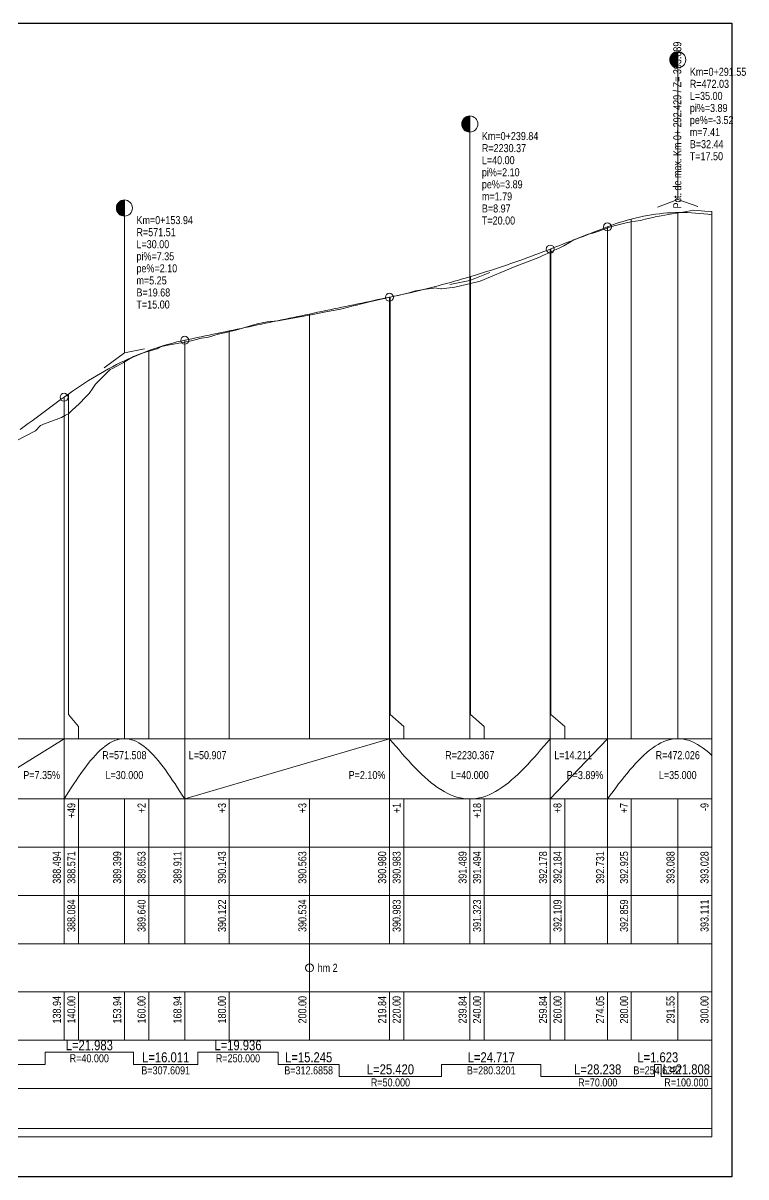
# Model space of a CAD drawing. Extents: x -600 to 1621, y -3670 to 287.
# Drawn here: x 168.7 to 348.5, y -1835 to -1548 of the extents above; entities that cross this region are included whole.
import ezdxf
from ezdxf.enums import TextEntityAlignment as Align

# ---------------------------------------------------------------- set-up
doc = ezdxf.new("R2010")
doc.units = 0
doc.layers.add('Cartus', color=8, linetype='Continuous')
for name, color, linetype, lineweight in [('L-cote-ex', 7, 'Continuous', 0), ('L-Cote-Pr', 7, 'Continuous', 0), ('L-Curbe', 7, 'Continuous', 0), ('L-Cut-Fill', 7, 'Continuous', 0), ('L-Design', 7, 'Continuous', 0), ('L-Exist', 7, 'Continuous', 0), ('L-LINES', 7, 'Continuous', 0), ('L-Min-Max', 7, 'Continuous', 0), ('L-Pante-Tran', 7, 'Continuous', 0), ('L-rac-Vert', 7, 'Continuous', 0), ('L-TEXT', 7, 'Continuous', 0)]:
    doc.layers.add(name, color=color, linetype=linetype, lineweight=lineweight)
doc.styles.add('Arial', font='arial.ttf', dxfattribs={"width": 0.8})

# ---------------------------------------------------------------- blocks, each defined once
blk = doc.blocks.new('A3_TRANSV_ALIN_TIRENA')
at = {"layer": 'Cartus'}
blk.add_lwpolyline([(0, 0), (0, 287), (345, 287), (345, 0)], close=True, dxfattribs=at)

msp = doc.modelspace()

# ---------------------------------------------------------------- linework, layer by layer
at = {"layer": 'L-Curbe'}
for p, q in [((174.22, -1807.04), (174.22, -1804.04)), ((174.22, -1804.04), (196.2, -1804.04)), ((196.2, -1804.04), (196.2, -1807.04)), ((212.21, -1807.04), (212.21, -1804.04)), ((212.21, -1804.04), (232.15, -1804.04)), ((232.15, -1804.04), (232.15, -1807.04)), ((150.85, -1807.04), (174.22, -1807.04)), ((196.2, -1807.04), (212.21, -1807.04)), ((232.15, -1807.04), (247.39, -1807.04)), ((247.39, -1807.04), (247.39, -1810.04)), ((272.81, -1810.04), (272.81, -1807.04)), ((272.81, -1807.04), (297.53, -1807.04)), ((297.53, -1807.04), (297.53, -1810.04)), ((325.77, -1810.04), (325.77, -1807.04)), ((325.77, -1807.04), (327.39, -1807.04)), ((327.39, -1807.04), (327.39, -1810.04)), ((247.39, -1810.04), (272.81, -1810.04)), ((297.53, -1810.04), (325.77, -1810.04)), ((327.39, -1810.04), (340, -1810.04))]:
    msp.add_line(p, q, dxfattribs=at)
at = {"layer": 'L-Design'}
msp.add_lwpolyline([(168, -1649.14), (169, -1648.41), (170, -1647.67), (171, -1646.94), (172, -1646.2), (173, -1645.47), (174, -1644.73), (175, -1644), (176, -1643.26), (177, -1642.53), (178, -1641.79), (178.94, -1641.11), (179, -1641.06), (180, -1640.34), (181, -1639.63), (182, -1638.94), (183, -1638.27), (184, -1637.61), (185, -1636.97), (186, -1636.35), (187, -1635.75), (188, -1635.17), (189, -1634.6), (190, -1634.05), (191, -1633.51), (192, -1633), (193, -1632.5), (193.94, -1632.05), (194, -1632.02), (195, -1631.56), (196, -1631.11), (197, -1630.69), (198, -1630.28), (199, -1629.88), (200, -1629.51), (201, -1629.15), (202, -1628.81), (203, -1628.49), (204, -1628.18), (205, -1627.9), (206, -1627.63), (207, -1627.37), (208, -1627.14), (208.94, -1626.94), (209, -1626.92), (210, -1626.71), (211, -1626.5), (212, -1626.29), (213, -1626.08), (214, -1625.87), (215, -1625.66), (216, -1625.45), (217, -1625.24), (218, -1625.03), (219, -1624.82), (220, -1624.61), (221, -1624.4), (222, -1624.19), (223, -1623.98), (224, -1623.77), (225, -1623.56), (226, -1623.35), (227, -1623.14), (228, -1622.93), (229, -1622.72), (230, -1622.51), (231, -1622.3), (232, -1622.09), (233, -1621.88), (234, -1621.67), (235, -1621.46), (236, -1621.25), (237, -1621.04), (238, -1620.83), (239, -1620.62), (240, -1620.41), (241, -1620.2), (242, -1619.99), (243, -1619.78), (244, -1619.57), (245, -1619.36), (246, -1619.15), (247, -1618.94), (248, -1618.73), (249, -1618.52), (250, -1618.31), (251, -1618.1), (252, -1617.89), (253, -1617.68), (254, -1617.47), (255, -1617.26), (256, -1617.05), (257, -1616.84), (258, -1616.63), (259, -1616.42), (259.84, -1616.25), (260, -1616.21), (261, -1616), (262, -1615.78), (263, -1615.56), (264, -1615.34), (265, -1615.11), (266, -1614.87), (267, -1614.63), (268, -1614.39), (269, -1614.14), (270, -1613.88), (271, -1613.63), (272, -1613.36), (273, -1613.1), (274, -1612.83), (275, -1612.55), (276, -1612.27), (277, -1611.99), (278, -1611.7), (279, -1611.4), (279.84, -1611.15), (280, -1611.11), (281, -1610.8), (282, -1610.5), (283, -1610.18), (284, -1609.87), (285, -1609.55), (286, -1609.22), (287, -1608.89), (288, -1608.56), (289, -1608.22), (290, -1607.88), (291, -1607.53), (292, -1607.18), (293, -1606.82), (294, -1606.46), (295, -1606.1), (296, -1605.73), (297, -1605.35), (298, -1604.97), (299, -1604.59), (299.84, -1604.26), (300, -1604.2), (301, -1603.81), (302, -1603.42), (303, -1603.03), (304, -1602.65), (305, -1602.26), (306, -1601.87), (307, -1601.48), (308, -1601.09), (309, -1600.7), (310, -1600.31), (311, -1599.92), (312, -1599.53), (313, -1599.14), (314, -1598.75), (314.05, -1598.73), (315, -1598.37), (316, -1598.01), (317, -1597.68), (318, -1597.36), (319, -1597.07), (320, -1596.79), (321, -1596.54), (322, -1596.31), (323, -1596.1), (324, -1595.91), (325, -1595.74), (326, -1595.59), (327, -1595.47), (328, -1595.36), (329, -1595.28), (330, -1595.22), (331, -1595.18), (331.55, -1595.16), (332, -1595.16), (333, -1595.16), (334, -1595.18), (335, -1595.23), (336, -1595.29), (337, -1595.38), (338, -1595.48), (339, -1595.61), (340, -1595.76)], dxfattribs=at)
at = {"layer": 'L-Exist'}
for p, q in [((327.39, -1596), (330.12, -1595.52)), ((330.12, -1595.52), (331.25, -1595.33)), ((331.25, -1595.33), (332.84, -1595.05)), ((332.84, -1595.05), (335.54, -1594.59)), ((335.54, -1594.59), (335.57, -1594.59)), ((335.57, -1594.59), (338.3, -1594.79)), ((338.3, -1594.79), (340, -1594.94)), ((314.81, -1598.74), (316.36, -1598.35)), ((316.36, -1598.35), (318.71, -1597.77)), ((318.71, -1597.77), (319.95, -1597.47)), ((319.95, -1597.47), (320, -1597.46)), ((320, -1597.46), (321.06, -1597.3)), ((321.06, -1597.3), (322.26, -1597.14)), ((322.26, -1597.14), (323.42, -1596.85)), ((323.42, -1596.85), (325.77, -1596.3)), ((325.77, -1596.3), (325.97, -1596.25)), ((325.97, -1596.25), (327.39, -1596)), ((305.74, -1601.92), (306.94, -1601.46)), ((306.94, -1601.46), (307.79, -1601.14)), ((307.79, -1601.14), (308.61, -1600.77)), ((308.61, -1600.77), (309.3, -1600.59)), ((309.3, -1600.59), (310.46, -1600.3)), ((310.46, -1600.3), (311.65, -1599.87)), ((311.65, -1599.87), (314, -1599.02)), ((314, -1599.02), (314.81, -1598.74)), ((300, -1604.95), (302.24, -1603.91)), ((302.24, -1603.91), (303.21, -1603.47)), ((303.21, -1603.47), (304.59, -1602.61)), ((304.59, -1602.61), (305.74, -1601.92)), ((291.13, -1608.57), (297.01, -1606.37)), ((297.01, -1606.37), (297.53, -1606.12)), ((297.53, -1606.12), (298.02, -1605.88)), ((298.02, -1605.88), (299.88, -1605.01)), ((299.88, -1605.01), (300, -1604.95)), ((282.43, -1612.22), (291.13, -1608.57)), ((276.13, -1613.75), (280, -1612.81)), ((280, -1612.81), (282.43, -1612.22)), ((261.08, -1615.96), (263.04, -1615.53)), ((263.04, -1615.53), (264.06, -1615.31)), ((264.06, -1615.31), (264.99, -1615.02)), ((264.99, -1615.02), (266.35, -1614.63)), ((266.35, -1614.63), (266.95, -1614.52)), ((266.95, -1614.52), (268.9, -1614.22)), ((268.9, -1614.22), (270.86, -1613.95)), ((270.86, -1613.95), (271.05, -1613.93)), ((271.05, -1613.93), (272.62, -1614.17)), ((272.62, -1614.17), (272.81, -1614.15)), ((272.81, -1614.15), (276.13, -1613.75)), ((249.35, -1618.76), (250.87, -1618.39)), ((250.87, -1618.39), (251.3, -1618.28)), ((251.3, -1618.28), (253.26, -1617.8)), ((253.26, -1617.8), (255.22, -1617.33)), ((255.22, -1617.33), (257.17, -1616.87)), ((257.17, -1616.87), (258.97, -1616.46)), ((258.97, -1616.46), (259.13, -1616.42)), ((259.13, -1616.42), (260, -1616.21)), ((260, -1616.21), (261.08, -1615.96)), ((232.15, -1622.09), (239.9, -1620.72)), ((239.9, -1620.72), (240, -1620.7)), ((240, -1620.7), (244.47, -1619.76)), ((244.47, -1619.76), (247.23, -1619.29)), ((247.23, -1619.29), (247.39, -1619.25)), ((247.39, -1619.25), (248.38, -1619)), ((248.38, -1619), (249.35, -1618.76)), ((221.69, -1624.45), (224.17, -1623.71)), ((224.17, -1623.71), (226.92, -1622.87)), ((226.92, -1622.87), (228.16, -1622.61)), ((228.16, -1622.61), (229.42, -1622.35)), ((229.42, -1622.35), (232.05, -1622.11)), ((232.05, -1622.11), (232.15, -1622.09)), ((204.3, -1628.2), (210.19, -1627.18)), ((210.19, -1627.18), (212.21, -1626.63)), ((212.21, -1626.63), (212.56, -1626.54)), ((212.56, -1626.54), (214.86, -1626.19)), ((214.86, -1626.19), (216.2, -1625.77)), ((216.2, -1625.77), (217.29, -1625.42)), ((217.29, -1625.42), (220, -1624.83)), ((220, -1624.83), (220.19, -1624.79)), ((220.19, -1624.79), (221.69, -1624.45)), ((198.12, -1630.19), (200, -1629.64)), ((200, -1629.64), (202.06, -1629.04)), ((202.06, -1629.04), (202.88, -1628.56)), ((202.88, -1628.56), (204.3, -1628.2)), ((191.13, -1633.88), (192.82, -1632.98)), ((192.82, -1632.98), (193.78, -1632.44)), ((193.78, -1632.44), (194.51, -1631.99)), ((194.51, -1631.99), (195.76, -1631.19)), ((195.76, -1631.19), (196.2, -1631.01)), ((196.2, -1631.01), (198.12, -1630.19)), ((187.75, -1636.87), (189.44, -1635.22)), ((189.44, -1635.22), (190.43, -1634.24)), ((190.43, -1634.24), (191.13, -1633.88)), ((186.06, -1638.85), (186.73, -1637.85)), ((186.73, -1637.85), (187.75, -1636.87)), ((182.67, -1642.71), (184.36, -1641)), ((184.36, -1641), (185.14, -1640.2)), ((185.14, -1640.2), (186.06, -1638.85)), ((180.22, -1645.08), (180.98, -1644.36)), ((180.98, -1644.36), (182.67, -1642.71)), ((174.22, -1647.68), (175.91, -1647.03)), ((175.91, -1647.03), (176.05, -1646.97)), ((176.05, -1646.97), (177.6, -1646.4)), ((177.6, -1646.4), (178.33, -1646.12)), ((178.33, -1646.12), (179.29, -1645.6)), ((179.29, -1645.6), (180, -1645.21)), ((180, -1645.21), (180.22, -1645.08)), ((166.86, -1652.05), (171.81, -1649.48)), ((171.81, -1649.48), (173.1, -1648.11)), ((173.1, -1648.11), (174.22, -1647.68))]:
    msp.add_line(p, q, dxfattribs=at)
at = {"layer": 'L-LINES'}
for p, q in [((331.55, -1726.04), (331.55, -1595.16)), ((340, -1726.04), (340, -1594.94)), ((320, -1726.04), (320, -1596.79)), ((314.05, -1726.04), (314.05, -1598.73)), ((299.84, -1726.04), (299.84, -1604.26)), ((300, -1720.04), (300, -1604.2)), ((279.84, -1726.04), (279.84, -1611.15)), ((280, -1720.04), (280, -1611.11)), ((259.84, -1726.04), (259.84, -1616.25)), ((260, -1720.04), (260, -1616.21)), ((240, -1726.04), (240, -1620.41)), ((208.94, -1726.04), (208.94, -1626.94)), ((220, -1726.04), (220, -1624.61)), ((200, -1726.04), (200, -1629.51)), ((193.94, -1726.04), (193.94, -1632.05)), ((178.94, -1726.04), (178.94, -1641.11)), ((180, -1720.04), (180, -1640.34)), ((182.54, -1723.04), (180, -1720.04)), ((263.44, -1723.04), (260, -1720.04)), ((283.44, -1723.04), (280, -1720.04)), ((303.44, -1723.04), (300, -1720.04)), ((182.54, -1726.04), (182.54, -1723.04)), ((263.44, -1726.04), (263.44, -1723.04)), ((283.44, -1726.04), (283.44, -1723.04)), ((303.44, -1726.04), (303.44, -1723.04)), ((40, -1726.04), (340, -1726.04)), ((340, -1741.04), (340, -1726.04)), ((40, -1741.04), (340, -1741.04)), ((40, -1741.04), (340, -1741.04)), ((178.94, -1753.04), (178.94, -1741.04)), ((182.54, -1753.04), (182.54, -1741.04)), ((193.94, -1753.04), (193.94, -1741.04)), ((200, -1753.04), (200, -1741.04)), ((208.94, -1753.04), (208.94, -1741.04)), ((220, -1753.04), (220, -1741.04)), ((240, -1753.04), (240, -1741.04)), ((259.84, -1753.04), (259.84, -1741.04)), ((263.44, -1753.04), (263.44, -1741.04)), ((279.84, -1753.04), (279.84, -1741.04)), ((283.44, -1753.04), (283.44, -1741.04)), ((299.84, -1753.04), (299.84, -1741.04)), ((303.44, -1753.04), (303.44, -1741.04)), ((314.05, -1753.04), (314.05, -1741.04)), ((320, -1753.04), (320, -1741.04)), ((331.55, -1753.04), (331.55, -1741.04)), ((340, -1753.04), (340, -1741.04)), ((340, -1753.04), (340, -1741.04)), ((40, -1753.04), (340, -1753.04)), ((40, -1753.04), (340, -1753.04)), ((178.94, -1765.04), (178.94, -1753.04)), ((182.54, -1765.04), (182.54, -1753.04)), ((193.94, -1765.04), (193.94, -1753.04)), ((200, -1765.04), (200, -1753.04)), ((208.94, -1765.04), (208.94, -1753.04)), ((220, -1765.04), (220, -1753.04)), ((240, -1765.04), (240, -1753.04)), ((259.84, -1765.04), (259.84, -1753.04)), ((263.44, -1765.04), (263.44, -1753.04)), ((279.84, -1765.04), (279.84, -1753.04)), ((283.44, -1765.04), (283.44, -1753.04)), ((299.84, -1765.04), (299.84, -1753.04)), ((303.44, -1765.04), (303.44, -1753.04)), ((314.05, -1765.04), (314.05, -1753.04)), ((320, -1765.04), (320, -1753.04)), ((331.55, -1765.04), (331.55, -1753.04)), ((340, -1765.04), (340, -1753.04)), ((40, -1765.04), (340, -1765.04)), ((40, -1765.04), (340, -1765.04)), ((178.94, -1777.04), (178.94, -1765.04)), ((182.54, -1777.04), (182.54, -1765.04)), ((193.94, -1777.04), (193.94, -1765.04)), ((200, -1777.04), (200, -1765.04)), ((208.94, -1777.04), (208.94, -1765.04)), ((220, -1777.04), (220, -1765.04)), ((240, -1777.04), (240, -1765.04)), ((259.84, -1777.04), (259.84, -1765.04)), ((263.44, -1777.04), (263.44, -1765.04)), ((279.84, -1777.04), (279.84, -1765.04)), ((283.44, -1777.04), (283.44, -1765.04)), ((299.84, -1777.04), (299.84, -1765.04)), ((303.44, -1777.04), (303.44, -1765.04)), ((314.05, -1777.04), (314.05, -1765.04)), ((320, -1777.04), (320, -1765.04)), ((331.55, -1777.04), (331.55, -1765.04)), ((340, -1777.04), (340, -1765.04)), ((40, -1777.04), (340, -1777.04)), ((40, -1777.04), (340, -1777.04)), ((240, -1789.04), (240, -1777.04)), ((340, -1789.04), (340, -1777.04)), ((40, -1789.04), (340, -1789.04)), ((40, -1789.04), (340, -1789.04)), ((178.94, -1801.04), (178.94, -1789.04)), ((182.54, -1801.04), (182.54, -1789.04)), ((193.94, -1801.04), (193.94, -1789.04)), ((200, -1801.04), (200, -1789.04)), ((208.94, -1801.04), (208.94, -1789.04)), ((220, -1801.04), (220, -1789.04)), ((240, -1801.04), (240, -1789.04)), ((259.84, -1801.04), (259.84, -1789.04)), ((263.44, -1801.04), (263.44, -1789.04)), ((279.84, -1801.04), (279.84, -1789.04)), ((283.44, -1801.04), (283.44, -1789.04)), ((299.84, -1801.04), (299.84, -1789.04)), ((303.44, -1801.04), (303.44, -1789.04)), ((314.05, -1801.04), (314.05, -1789.04)), ((320, -1801.04), (320, -1789.04)), ((331.55, -1801.04), (331.55, -1789.04)), ((340, -1801.04), (340, -1789.04)), ((40, -1801.04), (340, -1801.04)), ((40, -1801.04), (340, -1801.04)), ((340, -1813.04), (340, -1801.04)), ((40, -1813.04), (340, -1813.04)), ((40, -1813.04), (340, -1813.04)), ((340, -1825.04), (340, -1813.04)), ((40, -1825.04), (340, -1825.04))]:
    msp.add_line(p, q, dxfattribs=at)
msp.add_circle((240, -1783.04), 1, dxfattribs=at)
at = {"layer": 'L-Pante-Tran'}
for p, q in [((160, -1823.04), (180, -1823.04)), ((160, -1823.04), (180, -1823.04)), ((180, -1823.04), (200, -1823.04)), ((180, -1823.04), (200, -1823.04)), ((200, -1823.04), (220, -1823.04)), ((200, -1823.04), (220, -1823.04)), ((220, -1823.04), (240, -1823.04)), ((220, -1823.04), (240, -1823.04)), ((240, -1823.04), (260, -1823.04)), ((240, -1823.04), (260, -1823.04)), ((260, -1823.04), (280, -1823.04)), ((260, -1823.04), (280, -1823.04)), ((280, -1823.04), (300, -1823.04)), ((280, -1823.04), (300, -1823.04)), ((300, -1823.04), (320, -1823.04)), ((300, -1823.04), (320, -1823.04)), ((320, -1823.04), (340, -1823.04)), ((320, -1823.04), (340, -1823.04))]:
    msp.add_line(p, q, dxfattribs=at)
at = {"layer": 'L-rac-Vert'}
for p, q in [((330.44, -1555.5), (330.44, -1558.83)), ((330.51, -1555.46), (330.51, -1558.87)), ((330.58, -1555.42), (330.58, -1558.91)), ((330.65, -1555.38), (330.65, -1558.95)), ((330.72, -1555.35), (330.72, -1558.98)), ((330.79, -1555.32), (330.79, -1559.01)), ((330.86, -1555.29), (330.86, -1559.04)), ((330.94, -1555.26), (330.94, -1559.07)), ((331.01, -1555.24), (331.01, -1559.09)), ((331.09, -1555.22), (331.09, -1559.11)), ((331.16, -1555.2), (331.16, -1559.12)), ((331.24, -1555.19), (331.24, -1559.14)), ((331.32, -1555.18), (331.32, -1559.15)), ((331.4, -1555.17), (331.4, -1559.16)), ((331.48, -1555.16), (331.48, -1559.16)), ((331.55, -1591.92), (331.55, -1555.16)), ((329.56, -1557.01), (329.56, -1557.32)), ((329.56, -1557.08), (329.56, -1557.24)), ((329.57, -1556.93), (329.57, -1557.4)), ((329.58, -1556.85), (329.58, -1557.48)), ((329.59, -1556.77), (329.59, -1557.55)), ((329.61, -1556.7), (329.61, -1557.63)), ((329.63, -1556.62), (329.63, -1557.71)), ((329.65, -1556.55), (329.65, -1557.78)), ((329.68, -1556.47), (329.68, -1557.86)), ((329.71, -1556.4), (329.71, -1557.93)), ((329.74, -1556.33), (329.74, -1558)), ((329.77, -1556.26), (329.77, -1558.07)), ((329.81, -1556.19), (329.81, -1558.14)), ((329.85, -1556.12), (329.85, -1558.21)), ((329.89, -1556.05), (329.89, -1558.27)), ((329.94, -1555.99), (329.94, -1558.34)), ((329.98, -1555.93), (329.98, -1558.4)), ((330.03, -1555.86), (330.03, -1558.46)), ((330.09, -1555.81), (330.09, -1558.52)), ((330.14, -1555.75), (330.14, -1558.58)), ((330.2, -1555.69), (330.2, -1558.63)), ((330.26, -1555.64), (330.26, -1558.68)), ((330.32, -1555.59), (330.32, -1558.73)), ((330.38, -1555.55), (330.38, -1558.78)), ((277.9, -1572.69), (277.9, -1573.62)), ((277.92, -1572.61), (277.92, -1573.7)), ((277.94, -1572.53), (277.94, -1573.77)), ((277.97, -1572.46), (277.97, -1573.84)), ((278, -1572.39), (278, -1573.92)), ((278.03, -1572.32), (278.03, -1573.99)), ((278.06, -1572.24), (278.06, -1574.06)), ((278.1, -1572.18), (278.1, -1574.13)), ((278.14, -1572.11), (278.14, -1574.2)), ((278.18, -1572.04), (278.18, -1574.26)), ((278.22, -1571.98), (278.22, -1574.33)), ((278.27, -1571.91), (278.27, -1574.39)), ((278.32, -1571.85), (278.32, -1574.45)), ((278.37, -1571.79), (278.37, -1574.51)), ((278.43, -1571.74), (278.43, -1574.57)), ((278.49, -1571.68), (278.49, -1574.62)), ((278.54, -1571.63), (278.54, -1574.67)), ((278.6, -1571.58), (278.6, -1574.72)), ((278.67, -1571.53), (278.67, -1574.77)), ((278.73, -1571.49), (278.73, -1574.82)), ((278.8, -1571.45), (278.8, -1574.86)), ((278.87, -1571.41), (278.87, -1574.9)), ((278.94, -1571.37), (278.94, -1574.93)), ((279.01, -1571.34), (279.01, -1574.97)), ((279.08, -1571.3), (279.08, -1575)), ((279.15, -1571.28), (279.15, -1575.03)), ((279.22, -1571.25), (279.22, -1575.05)), ((279.3, -1571.23), (279.3, -1575.08)), ((279.38, -1571.21), (279.38, -1575.1)), ((279.45, -1571.19), (279.45, -1575.11)), ((279.53, -1571.18), (279.53, -1575.13)), ((279.61, -1571.17), (279.61, -1575.14)), ((279.69, -1571.16), (279.69, -1575.15)), ((279.76, -1571.15), (279.76, -1575.15)), ((279.84, -1612.05), (279.84, -1571.15)), ((277.84, -1573.07), (277.84, -1573.23)), ((277.85, -1573), (277.85, -1573.31)), ((277.86, -1572.92), (277.86, -1573.39)), ((277.87, -1572.84), (277.87, -1573.47)), ((277.88, -1572.76), (277.88, -1573.54)), ((192.37, -1592.81), (192.37, -1595.29)), ((192.41, -1592.75), (192.41, -1595.35)), ((192.47, -1592.7), (192.47, -1595.41)), ((192.52, -1592.64), (192.52, -1595.47)), ((192.58, -1592.58), (192.58, -1595.52)), ((192.64, -1592.53), (192.64, -1595.57)), ((192.7, -1592.48), (192.7, -1595.62)), ((192.76, -1592.43), (192.76, -1595.67)), ((192.82, -1592.39), (192.82, -1595.72)), ((192.89, -1592.35), (192.89, -1595.76)), ((192.96, -1592.31), (192.96, -1595.8)), ((193.03, -1592.27), (193.03, -1595.83)), ((193.1, -1592.24), (193.1, -1595.87)), ((193.17, -1592.2), (193.17, -1595.9)), ((193.24, -1592.18), (193.24, -1595.93)), ((193.32, -1592.15), (193.32, -1595.95)), ((193.39, -1592.13), (193.39, -1595.98)), ((193.47, -1592.11), (193.47, -1596)), ((193.55, -1592.09), (193.55, -1596.01)), ((193.62, -1592.08), (193.62, -1596.03)), ((193.7, -1592.07), (193.7, -1596.04)), ((193.78, -1592.06), (193.78, -1596.05)), ((193.86, -1592.05), (193.86, -1596.05)), ((193.94, -1630.08), (193.94, -1592.05)), ((326.55, -1593.87), (331.55, -1591.92)), ((331.55, -1591.92), (336.55, -1593.68)), ((191.94, -1593.9), (191.94, -1594.21)), ((191.94, -1593.97), (191.94, -1594.13)), ((191.95, -1593.82), (191.95, -1594.29)), ((191.96, -1593.74), (191.96, -1594.37)), ((191.97, -1593.66), (191.97, -1594.44)), ((191.99, -1593.59), (191.99, -1594.52)), ((192.01, -1593.51), (192.01, -1594.6)), ((192.03, -1593.43), (192.03, -1594.67)), ((192.06, -1593.36), (192.06, -1594.74)), ((192.09, -1593.29), (192.09, -1594.82)), ((192.12, -1593.22), (192.12, -1594.89)), ((192.15, -1593.14), (192.15, -1594.96)), ((192.19, -1593.08), (192.19, -1595.03)), ((192.23, -1593.01), (192.23, -1595.1)), ((192.27, -1592.94), (192.27, -1595.16)), ((192.32, -1592.88), (192.32, -1595.23)), ((274.84, -1613.1), (279.84, -1612.05)), ((279.84, -1612.05), (284.84, -1610.1)), ((188.94, -1633.76), (193.94, -1630.08)), ((193.94, -1630.08), (198.94, -1629.03)), ((154.95, -1741.04), (178.94, -1726.04)), ((178.94, -1741.04), (178.94, -1726.04)), ((189.74, -1727.47), (189.14, -1727.9)), ((190.34, -1727.1), (189.74, -1727.47)), ((190.94, -1726.78), (190.34, -1727.1)), ((191.54, -1726.52), (190.94, -1726.78)), ((192.14, -1726.31), (191.54, -1726.52)), ((192.74, -1726.16), (192.14, -1726.31)), ((193.34, -1726.07), (192.74, -1726.16)), ((193.94, -1726.04), (193.34, -1726.07)), ((194.54, -1726.07), (193.94, -1726.04)), ((195.14, -1726.16), (194.54, -1726.07)), ((195.74, -1726.31), (195.14, -1726.16)), ((196.34, -1726.52), (195.74, -1726.31)), ((196.94, -1726.78), (196.34, -1726.52)), ((197.54, -1727.1), (196.94, -1726.78)), ((198.14, -1727.47), (197.54, -1727.1)), ((198.74, -1727.9), (198.14, -1727.47)), ((208.94, -1741.04), (208.94, -1726.04)), ((208.94, -1741.04), (259.84, -1726.04)), ((259.84, -1741.04), (259.84, -1726.04)), ((260.64, -1726.99), (259.84, -1726.04)), ((261.44, -1727.92), (260.64, -1726.99)), ((299.04, -1726.99), (298.24, -1727.92)), ((299.84, -1726.04), (299.04, -1726.99)), ((299.84, -1741.04), (299.84, -1726.04)), ((299.84, -1741.04), (314.05, -1726.04)), ((314.05, -1741.04), (314.05, -1726.04)), ((326.65, -1727.47), (325.95, -1727.9)), ((327.35, -1727.1), (326.65, -1727.47)), ((328.05, -1726.78), (327.35, -1727.1)), ((328.75, -1726.52), (328.05, -1726.78)), ((329.45, -1726.31), (328.75, -1726.52)), ((330.15, -1726.16), (329.45, -1726.31)), ((330.85, -1726.07), (330.15, -1726.16)), ((331.55, -1726.04), (330.85, -1726.07)), ((332.25, -1726.07), (331.55, -1726.04)), ((332.95, -1726.16), (332.25, -1726.07)), ((333.65, -1726.31), (332.95, -1726.16)), ((334.35, -1726.52), (333.65, -1726.31)), ((335.05, -1726.78), (334.35, -1726.52)), ((335.75, -1727.1), (335.05, -1726.78)), ((336.45, -1727.47), (335.75, -1727.1)), ((337.15, -1727.9), (336.45, -1727.47)), ((186.74, -1730.11), (186.14, -1730.78)), ((187.34, -1729.49), (186.74, -1730.11)), ((187.94, -1728.91), (187.34, -1729.49)), ((188.54, -1728.38), (187.94, -1728.91)), ((189.14, -1727.9), (188.54, -1728.38)), ((199.34, -1728.38), (198.74, -1727.9)), ((199.94, -1728.91), (199.34, -1728.38)), ((200.54, -1729.49), (199.94, -1728.91)), ((201.14, -1730.11), (200.54, -1729.49)), ((201.74, -1730.78), (201.14, -1730.11)), ((262.24, -1728.85), (261.44, -1727.92)), ((263.04, -1729.77), (262.24, -1728.85)), ((263.84, -1730.68), (263.04, -1729.77)), ((296.64, -1729.77), (295.84, -1730.68)), ((297.44, -1728.85), (296.64, -1729.77)), ((298.24, -1727.92), (297.44, -1728.85)), ((323.15, -1730.11), (322.45, -1730.78)), ((323.85, -1729.49), (323.15, -1730.11)), ((324.55, -1728.91), (323.85, -1729.49)), ((325.25, -1728.38), (324.55, -1728.91)), ((325.95, -1727.9), (325.25, -1728.38)), ((337.85, -1728.38), (337.15, -1727.9)), ((338.55, -1728.91), (337.85, -1728.38)), ((339.25, -1729.49), (338.55, -1728.91)), ((339.95, -1730.11), (339.25, -1729.49)), ((184.34, -1733.01), (183.74, -1733.82)), ((184.94, -1732.23), (184.34, -1733.01)), ((185.54, -1731.48), (184.94, -1732.23)), ((186.14, -1730.78), (185.54, -1731.48)), ((202.34, -1731.48), (201.74, -1730.78)), ((202.94, -1732.23), (202.34, -1731.48)), ((203.54, -1733.01), (202.94, -1732.23)), ((204.14, -1733.82), (203.54, -1733.01)), ((264.64, -1731.57), (263.84, -1730.68)), ((265.44, -1732.43), (264.64, -1731.57)), ((266.24, -1733.27), (265.44, -1732.43)), ((267.04, -1734.08), (266.24, -1733.27)), ((293.44, -1733.27), (292.64, -1734.08)), ((294.24, -1732.43), (293.44, -1733.27)), ((295.04, -1731.57), (294.24, -1732.43)), ((295.84, -1730.68), (295.04, -1731.57)), ((320.35, -1733.01), (319.65, -1733.82)), ((321.05, -1732.23), (320.35, -1733.01)), ((321.75, -1731.48), (321.05, -1732.23)), ((322.45, -1730.78), (321.75, -1731.48)), ((182.54, -1735.52), (181.94, -1736.41)), ((183.14, -1734.66), (182.54, -1735.52)), ((183.74, -1733.82), (183.14, -1734.66)), ((204.74, -1734.66), (204.14, -1733.82)), ((205.34, -1735.52), (204.74, -1734.66)), ((205.94, -1736.41), (205.34, -1735.52)), ((267.84, -1734.86), (267.04, -1734.08)), ((268.64, -1735.61), (267.84, -1734.86)), ((269.44, -1736.31), (268.64, -1735.61)), ((270.24, -1736.98), (269.44, -1736.31)), ((290.24, -1736.31), (289.44, -1736.98)), ((291.04, -1735.61), (290.24, -1736.31)), ((291.84, -1734.86), (291.04, -1735.61)), ((292.64, -1734.08), (291.84, -1734.86)), ((318.25, -1735.52), (317.55, -1736.41)), ((318.95, -1734.66), (318.25, -1735.52)), ((319.65, -1733.82), (318.95, -1734.66)), ((180.14, -1739.16), (179.54, -1740.1)), ((180.74, -1738.23), (180.14, -1739.16)), ((181.34, -1737.31), (180.74, -1738.23)), ((181.94, -1736.41), (181.34, -1737.31)), ((206.54, -1737.31), (205.94, -1736.41)), ((207.14, -1738.23), (206.54, -1737.31)), ((207.74, -1739.16), (207.14, -1738.23)), ((208.34, -1740.1), (207.74, -1739.16)), ((271.04, -1737.6), (270.24, -1736.98)), ((271.84, -1738.18), (271.04, -1737.6)), ((272.64, -1738.71), (271.84, -1738.18)), ((273.44, -1739.19), (272.64, -1738.71)), ((274.24, -1739.62), (273.44, -1739.19)), ((286.24, -1739.19), (285.44, -1739.62)), ((287.04, -1738.71), (286.24, -1739.19)), ((287.84, -1738.18), (287.04, -1738.71)), ((288.64, -1737.6), (287.84, -1738.18)), ((289.44, -1736.98), (288.64, -1737.6)), ((315.45, -1739.16), (314.75, -1740.1)), ((316.15, -1738.23), (315.45, -1739.16)), ((316.85, -1737.31), (316.15, -1738.23)), ((317.55, -1736.41), (316.85, -1737.31)), ((179.54, -1740.1), (178.94, -1741.04)), ((208.94, -1741.04), (208.34, -1740.1)), ((275.04, -1739.99), (274.24, -1739.62)), ((275.84, -1740.31), (275.04, -1739.99)), ((276.64, -1740.57), (275.84, -1740.31)), ((277.44, -1740.78), (276.64, -1740.57)), ((278.24, -1740.93), (277.44, -1740.78)), ((279.04, -1741.01), (278.24, -1740.93)), ((279.84, -1741.04), (279.04, -1741.01)), ((280.64, -1741.01), (279.84, -1741.04)), ((281.44, -1740.93), (280.64, -1741.01)), ((282.24, -1740.78), (281.44, -1740.93)), ((283.04, -1740.57), (282.24, -1740.78)), ((283.84, -1740.31), (283.04, -1740.57)), ((284.64, -1739.99), (283.84, -1740.31)), ((285.44, -1739.62), (284.64, -1739.99)), ((314.75, -1740.1), (314.05, -1741.04))]:
    msp.add_line(p, q, dxfattribs=at)
for centre, radius in [((331.55, -1557.16), 2), ((279.84, -1573.15), 2), ((193.94, -1594.05), 2), ((314.05, -1598.73), 1), ((299.84, -1604.26), 1), ((259.84, -1616.25), 1), ((208.94, -1626.94), 1), ((178.94, -1641.11), 1)]:
    msp.add_circle(centre, radius, dxfattribs=at)

# ---------------------------------------------------------------- block references
at = {"layer": 'L-LINES'}
msp.add_blockref('A3_TRANSV_ALIN_TIRENA', (0, -1835.04), dxfattribs=at)

# ---------------------------------------------------------------- texts
at = {"layer": 'L-cote-ex', "style": 'Arial', "width": 0.8}
for s, p in [('388.084', (181.74, -1766.04)), ('389.640', (199.2, -1766.04)), ('390.122', (219.2, -1766.04)), ('390.534', (239.2, -1766.04)), ('390.983', (262.64, -1766.04)), ('391.323', (282.64, -1766.04)), ('392.109', (302.64, -1766.04)), ('392.859', (319.2, -1766.04)), ('393.111', (339.2, -1766.04))]:
    msp.add_text(s, height=2, rotation=90, dxfattribs=at).set_placement(p, align=Align.RIGHT)
at = {"layer": 'L-Cote-Pr', "style": 'Arial', "width": 0.8}
for s, p in [('388.494', (178.14, -1754.04)), ('388.571', (181.74, -1754.04)), ('389.399', (193.14, -1754.04)), ('389.653', (199.2, -1754.04)), ('389.911', (208.14, -1754.04)), ('390.143', (219.2, -1754.04)), ('390.563', (239.2, -1754.04)), ('390.980', (259.04, -1754.04)), ('390.983', (262.64, -1754.04)), ('391.489', (279.04, -1754.04)), ('391.494', (282.64, -1754.04)), ('392.178', (299.04, -1754.04)), ('392.184', (302.64, -1754.04)), ('392.731', (313.25, -1754.04)), ('392.925', (319.2, -1754.04)), ('393.088', (330.75, -1754.04)), ('393.028', (339.2, -1754.04))]:
    msp.add_text(s, height=2, rotation=90, dxfattribs=at).set_placement(p, align=Align.RIGHT)
at = {"layer": 'L-Cut-Fill', "style": 'Arial', "width": 0.8}
for s, p in [('+49', (181.74, -1742.04)), ('+2', (199.2, -1742.04)), ('+3', (219.2, -1742.04)), ('+3', (239.2, -1742.04)), ('+1', (262.64, -1742.04)), ('+18', (282.64, -1742.04)), ('+8', (302.64, -1742.04)), ('+7', (319.2, -1742.04)), ('-9', (339.2, -1742.04))]:
    msp.add_text(s, height=2, rotation=90, dxfattribs=at).set_placement(p, align=Align.RIGHT)
at = {"layer": 'L-Min-Max', "style": 'Arial', "width": 0.8}
msp.add_text('Pct. de max. Km 0+ 292.429 / Z= 393.089', height=2, rotation=90, dxfattribs=at).set_placement((332.43, -1594.16))
at = {"layer": 'L-rac-Vert', "style": 'Arial', "width": 0.8}
for s, p in [('Km=0+291.55', (334.55, -1561.16)), ('R=472.03', (334.55, -1564.16)), ('L=35.00', (334.55, -1567.16)), ('pi%=3.89', (334.55, -1570.16)), ('pe%=-3.52', (334.55, -1573.16)), ('Km=0+239.84', (282.84, -1577.15)), ('m=7.41', (334.55, -1576.16)), ('R=2230.37', (282.84, -1580.15)), ('B=32.44', (334.55, -1579.16)), ('L=40.00', (282.84, -1583.15)), ('T=17.50', (334.55, -1582.16)), ('pi%=2.10', (282.84, -1586.15)), ('pe%=3.89', (282.84, -1589.15)), ('m=1.79', (282.84, -1592.15)), ('B=8.97', (282.84, -1595.15)), ('Km=0+153.94', (196.94, -1598.05)), ('T=20.00', (282.84, -1598.15)), ('R=571.51', (196.94, -1601.05)), ('L=30.00', (196.94, -1604.05)), ('pi%=7.35', (196.94, -1607.05)), ('pe%=2.10', (196.94, -1610.05)), ('m=5.25', (196.94, -1613.05)), ('B=19.68', (196.94, -1616.05)), ('T=15.00', (196.94, -1619.05)), ('L=50.907', (209.94, -1731.14)), ('L=14.211', (300.84, -1731.14))]:
    msp.add_text(s, height=2, dxfattribs=at).set_placement(p)
for s, p in [('R=571.508', (193.94, -1731.14)), ('R=2230.367', (279.84, -1731.14)), ('R=472.026', (331.55, -1731.14)), ('L=30.000', (193.94, -1736.09)), ('L=40.000', (279.84, -1736.09)), ('L=35.000', (331.55, -1736.09))]:
    msp.add_text(s, height=2, dxfattribs=at).set_placement(p, align=Align.CENTER)
for s, p in [('P=7.35%', (177.94, -1736.09)), ('P=2.10%', (258.84, -1736.09)), ('P=3.89%', (313.05, -1736.09))]:
    msp.add_text(s, height=2, dxfattribs=at).set_placement(p, align=Align.RIGHT)
at = {"layer": 'L-TEXT', "style": 'Arial', "width": 0.8}
msp.add_text('hm 2', height=2, dxfattribs=at).set_placement((242, -1784.04))
for s, p in [('138.94', (178.14, -1790.04)), ('140.00', (181.74, -1790.04)), ('153.94', (193.14, -1790.04)), ('160.00', (199.2, -1790.04)), ('168.94', (208.14, -1790.04)), ('180.00', (219.2, -1790.04)), ('200.00', (239.2, -1790.04)), ('219.84', (259.04, -1790.04)), ('220.00', (262.64, -1790.04)), ('239.84', (279.04, -1790.04)), ('240.00', (282.64, -1790.04)), ('259.84', (299.04, -1790.04)), ('260.00', (302.64, -1790.04)), ('274.05', (313.25, -1790.04)), ('280.00', (319.2, -1790.04)), ('291.55', (330.75, -1790.04)), ('300.00', (339.2, -1790.04))]:
    msp.add_text(s, height=2, rotation=90, dxfattribs=at).set_placement(p, align=Align.RIGHT)
for s, height, p in [('L=21.983', 2.5, (185.21, -1803.54)), ('L=19.936', 2.5, (222.18, -1803.54)), ('R=40.000', 2, (185.21, -1806.54)), ('L=16.011', 2.5, (204.21, -1806.54)), ('R=250.000', 2, (222.18, -1806.54)), ('L=15.245', 2.5, (239.77, -1806.54)), ('L=24.717', 2.5, (285.17, -1806.54)), ('L=1.623', 2.5, (326.58, -1806.54)), ('B=307.6091', 2, (204.21, -1809.54)), ('B=312.6858', 2, (239.77, -1809.54)), ('L=25.420', 2.5, (260.1, -1809.54)), ('B=280.3201', 2, (285.17, -1809.54)), ('L=28.238', 2.5, (311.65, -1809.54)), ('B=254.6387', 2, (326.58, -1809.54)), ('L=21.808', 2.5, (333.7, -1809.54)), ('R=50.000', 2, (260.1, -1812.54)), ('R=70.000', 2, (311.65, -1812.54)), ('R=100.000', 2, (333.7, -1812.54))]:
    msp.add_text(s, height=height, rotation=0, dxfattribs=at).set_placement(p, align=Align.CENTER)

doc.saveas('drawing.dxf')
